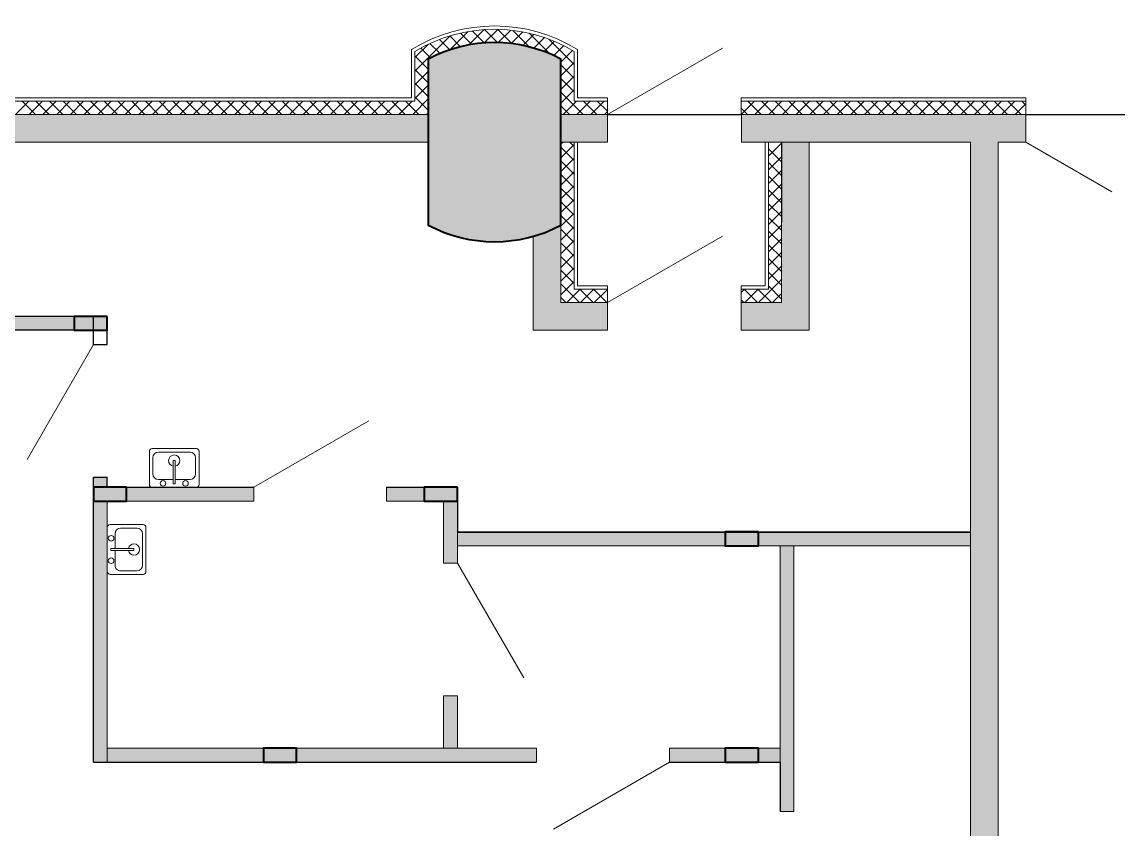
# Model space of a CAD drawing. Header units: millimetres. Extents: x 72919 to 485785, y -53256 to 338519.
# Drawn here: x 232864 to 242771, y 241345 to 248642 of the extents above; entities that cross this region are included whole.
import ezdxf

# ---------------------------------------------------------------- set-up
doc = ezdxf.new("R2010")
doc.units = ezdxf.units.MM
doc.linetypes.add('CONTI', pattern=[0])
for name, color, linetype, lineweight in [('door', 177, 'Continuous', 9), ('equipments', 137, 'CONTI', 20), ('wall', 5, 'Continuous', 40)]:
    doc.layers.add(name, color=color, linetype=linetype, lineweight=lineweight)

# ---------------------------------------------------------------- blocks, each defined once
blk = doc.blocks.new('Пилон 1')
at = {"layer": 'wall', "lineweight": 9, "ltscale": 400, "true_color": 0x000000}
h = blk.add_hatch(color=18, dxfattribs=at)
h.dxf.hatch_style = 1
edge = h.paths.add_edge_path()
edge.add_line((600, -750), (600, 750))
edge.add_arc((0, -375), 1275, 61.92751, 118.07249)
edge.add_line((-600, 750), (-600, -750))
edge.add_arc((0, 375), 1275, 241.92751, 298.07249)
at = {"layer": 'wall', "color": 0, "ltscale": 400}
blk.add_lwpolyline([(600, -750), (600, 750, 0.25), (-600, 750), (-600, -750, 0.25), (600, -750)], format="xyb", dxfattribs=at)
blk = doc.blocks.new('Раковина-Одиночная-2D - 660 x 560 мм-185091-Уровень 1')
at = {"layer": 'equipments'}
for p, q in [((106.7, 464.6), (106.7, 165.4)), ((106.7, 464.6), (106.7, 165.4)), ((531.3, 490), (132.1, 490)), ((531.3, 490), (132.1, 490)), ((138.4, 407.5), (138.4, 260.7)), ((474.1, 458.3), (189.2, 458.3)), ((524.9, 260.7), (524.9, 407.5)), ((556.7, 165.4), (556.7, 464.6)), ((556.7, 165.4), (556.7, 464.6)), ((341.2, 381.3), (322.2, 381.3)), ((322.2, 381.3), (322.2, 171.8)), ((341.2, 171.8), (341.2, 381.3)), ((189.2, 209.9), (322.2, 209.9)), ((341.2, 209.9), (474.1, 209.9)), ((132.1, 140), (531.3, 140)), ((132.1, 140), (531.3, 140)), ((322.2, 171.8), (341.2, 171.8))]:
    blk.add_line(p, q, dxfattribs=at)
for centre, radius, start, end in [((132.1, 464.6), 25.4, 90, 180), ((132.1, 464.6), 25.4, 90, 180), ((189.2, 407.5), 50.8, 90, 180), ((331.7, 381.3), 50.8, 360, 180), ((474.1, 407.5), 50.8, 360, 90), ((531.3, 464.6), 25.4, 0, 90), ((531.3, 464.6), 25.4, 360, 90), ((331.7, 381.3), 50.8, 180, 259.19308), ((331.7, 381.3), 50.8, 280.80692, 0), ((189.2, 260.7), 50.8, 180, 270), ((230.1, 175), 25.4, 360, 180), ((433.3, 175), 25.4, 360, 180), ((474.1, 260.7), 50.8, 270, 0), ((132.1, 165.4), 25.4, 180, 270), ((132.1, 165.4), 25.4, 180, 270), ((230.1, 175), 25.4, 180, 0), ((433.3, 175), 25.4, 180, 360), ((531.3, 165.4), 25.4, 270, 360), ((531.3, 165.4), 25.4, 270, 0)]:
    blk.add_arc(centre, radius, start, end, dxfattribs=at)
blk = doc.blocks.new('сердечник для 125')
at = {"lineweight": 40, "ltscale": 200, "true_color": 0x000000}
h = blk.add_hatch(color=18, dxfattribs=at)
h.dxf.hatch_style = 1
h.paths.add_polyline_path([(-779283.3, 728682.7), (-779583.3, 728682.7), (-779583.3, 728557.7), (-779283.3, 728557.7)])
at = {"color": 18, "lineweight": 40, "true_color": 0x000000}
blk.add_lwpolyline([(-779283.3, 728682.7), (-779583.3, 728682.7), (-779583.3, 728557.7), (-779283.3, 728557.7)], close=True, dxfattribs=at)
at = {"ltscale": 0.740741}
for points in [[(-779408.4, 728682.4), (-779408.4, 728682.9)], [(-779283.3, 728557.9), (-779283.4, 728557.9)]]:
    blk.add_lwpolyline(points, dxfattribs=at)

msp = doc.modelspace()

# ---------------------------------------------------------------- hatches: boundary and pattern name
at = {"ltscale": 500, "true_color": 0x000000}
h = msp.add_hatch(color=18, dxfattribs=at)
h.dxf.hatch_style = 1
h.paths.add_polyline_path([(231624.80967, 247805.09468), (231624.80967, 247555.09468), (236535.43379, 247555.09468), (236535.43379, 247805.09468)])
h.paths.add_polyline_path([(239365.88352, 247804.99944), (239365.88352, 247554.99944), (239730.19843, 247555.09468), (239730.19843, 246105.09468), (239364.88352, 246105.09468), (239364.88352, 245855.09468), (239980.19843, 245855.09468), (239980.19843, 247554.99944), (241935.43439, 247554.99944), (241935.43439, 247804.99944)])
h = msp.add_hatch(color=18, dxfattribs=at)
h.dxf.hatch_style = 1
h.paths.add_polyline_path([(238154.88352, 246105.09468), (237735.43379, 246105.09468), (237735.43379, 246804.99944, -0.0530189555), (237485.43379, 246703.97946), (237485.43379, 245855.09468), (238154.88352, 245855.09468)])
h.paths.add_polyline_path([(238155.88352, 247805.09468), (237735.43379, 247805.09468), (237735.43379, 247555.09468), (237897.30297, 247555.09468), (238155.88352, 247555.09468)])
h = msp.add_hatch(color=18, dxfattribs=at)
h.dxf.hatch_style = 1
h.paths.add_polyline_path([(241685.43439, 247554.99944), (241435.43439, 247554.99944), (241435.43437, 240051.76693), (241685.43456, 240058.23218)])
h = msp.add_hatch(color=18, dxfattribs=at)
h.dxf.hatch_style = 1
h.paths.add_polyline_path([(232060.02682, 245854.99943), (233335.04183, 245855.03361), (233335.82337, 245980.03361), (232060.84075, 245979.99943)])
h = msp.add_hatch(color=18, dxfattribs=at)
h.dxf.hatch_style = 1
h.paths.add_polyline_path([(233504.69714, 241949.99943), (233629.71347, 241949.99945), (233630.49501, 244524.99945), (233505.51108, 244524.99943)])
h = msp.add_hatch(color=18, dxfattribs=at)
h.dxf.hatch_style = 1
h.paths.add_polyline_path([(233810.02682, 244309.99943), (234960.04301, 244310.03361), (234960.82456, 244435.03361), (233810.84075, 244434.99943)])
h = msp.add_hatch(color=18, dxfattribs=at)
h.dxf.hatch_style = 1
h.paths.add_polyline_path([(236160.02682, 244309.99943), (236499.95139, 244310.04895), (236500.73293, 244435.04895), (236160.84075, 244434.99943)])
h = msp.add_hatch(color=18, dxfattribs=at)
h.dxf.hatch_style = 1
h.paths.add_polyline_path([(236669.60375, 243749.99943), (236794.62007, 243749.99945), (236795.37624, 244310.06779), (236670.39231, 244310.06777)])
h = msp.add_hatch(color=18, dxfattribs=at)
h.dxf.hatch_style = 1
h.paths.add_polyline_path([(236799.6181, 243909.99943), (241435.04362, 243910.04895), (241435.82516, 244035.04895), (236800.43203, 244034.99943)])
h = msp.add_hatch(color=18, dxfattribs=at)
h.dxf.hatch_style = 1
h.paths.add_polyline_path([(239709.60375, 241504.99943), (239834.62007, 241504.99945), (239835.37624, 243904.99945), (239710.39231, 243904.99943)])
h = msp.add_hatch(color=18, dxfattribs=at)
h.dxf.hatch_style = 1
h.paths.add_polyline_path([(236669.60375, 242074.99943), (236794.62007, 242074.99945), (236795.37624, 242549.99945), (236670.39231, 242549.99943)])
h = msp.add_hatch(color=18, dxfattribs=at)
h.dxf.hatch_style = 1
h.paths.add_polyline_path([(233510.03951, 241949.99944), (237515.0557, 241949.99944), (237515.81187, 242074.99944), (233510.82807, 242074.99944)])
h = msp.add_hatch(color=18, dxfattribs=at)
h.dxf.hatch_style = 1
h.paths.add_polyline_path([(238714.6181, 241954.99943), (239840.04301, 241955.04895), (239840.82456, 242080.04895), (238715.43203, 242079.99943)])

# ---------------------------------------------------------------- linework, layer by layer
at = {"color": 18, "ltscale": 500, "true_color": 0x000000}
for p, q in [((233635.43379, 245979.99944), (232060.43379, 245979.99944)), ((233510.43379, 245724.99944), (233510.43379, 245979.99944)), ((233635.43379, 245724.99944), (233635.43379, 245979.99944)), ((233510.43379, 245854.99944), (232060.43379, 245854.99944)), ((233510.43379, 245724.99944), (233635.43379, 245724.99944)), ((233510.43379, 241949.99944), (233510.43379, 244524.99944)), ((233510.43379, 244524.99944), (233635.43379, 244524.99944)), ((233635.43379, 244434.99944), (233635.43379, 244524.99944)), ((233635.43379, 244434.99944), (234960.43379, 244434.99944)), ((236160.43379, 244434.99944), (236800.43379, 244434.99944)), ((236800.43379, 244434.99944), (236800.43379, 244029.99944)), ((236800.43379, 244029.99944), (241435.43439, 244029.99944)), ((233510.43379, 241949.99944), (237515.43379, 241949.99944)), ((238715.43379, 241949.99944), (239715.43379, 241949.99944)), ((239715.43379, 241949.99944), (239715.43379, 241504.99944))]:
    msp.add_line(p, q, dxfattribs=at)
for points in [[(238155.88352, 247805.09468), (239364.88352, 247804.99944)], [(241935.43439, 247804.99944), (243735.43439, 247804.99944)]]:
    msp.add_lwpolyline(points, dxfattribs=at)
at = {"layer": 'door', "linetype": 'ByBlock', "ltscale": 100}
for p, q in [((238155.88352, 247805.09468), (239194.11401, 248405.09468)), ((241935.43337, 247555.31633), (242714.85623, 247105.31633)), ((238154.88352, 246105.09468), (239194.11401, 246705.09468)), ((233510.43379, 245724.99944), (232910.43379, 244685.76896)), ((234960.43379, 244434.99944), (235999.66427, 245034.99944)), ((236800.34334, 243749.99433), (237399.34334, 242710.76384))]:
    msp.add_line(p, q, dxfattribs=at)
at = {"layer": 'door', "ltscale": 100}
msp.add_line((237667.54305, 241344.99944), (238715.43379, 241949.99944), dxfattribs=at)
at = {"layer": 'wall', "color": 18, "lineweight": 18, "ltscale": 0.007407, "true_color": 0x000000, "extrusion": (-0.707107, -0.707107, 0)}
msp.add_line((237935.73769, 247805.09468), (237735.43379, 248005.39858), dxfattribs=at)
at = {"layer": 'wall', "color": 18, "lineweight": 18, "ltscale": 0.007407, "true_color": 0x000000}
for p, q in [((237811.99401, 247805.09468), (237735.43379, 247881.6549)), ((236535.43379, 247805.09468), (231620.43379, 247805.09468)), ((238155.88352, 247805.09468), (237735.43379, 247805.09468)), ((239730.19843, 246105.09468), (239730.19843, 247555.09468)), ((241435.43439, 247554.99944), (241435.43439, 240055.09468)), ((241685.43439, 247554.99944), (241685.43439, 240054.99956)), ((234960.43379, 244309.99944), (234960.43379, 244434.99944)), ((236160.43379, 244309.99944), (236160.43379, 244434.99944)), ((233635.43379, 241949.99944), (233635.43379, 244309.99944)), ((233635.43379, 244309.99944), (234960.43379, 244309.99944)), ((236160.43379, 244309.99944), (236675.43379, 244309.99944)), ((236675.43379, 244309.99944), (236675.43379, 243749.99944)), ((236800.34334, 244030.45654), (241435.43439, 244030.45654)), ((236800.43379, 243904.99944), (241435.43439, 243904.99944)), ((239715.43379, 243904.99944), (239715.43379, 241949.99944)), ((239840.43379, 243904.99944), (239840.43379, 241504.99944)), ((236800.43379, 243749.99944), (236675.43379, 243749.99944)), ((236675.43379, 242549.99944), (236675.43379, 242074.99944)), ((236675.43379, 242549.99944), (236800.43379, 242549.99944)), ((236800.43379, 242549.99944), (236800.43379, 242074.99944)), ((233635.43379, 242074.99944), (237515.43379, 242074.99944)), ((237515.43379, 241949.99944), (237515.43379, 242074.99944)), ((238715.43379, 242074.99944), (239715.43379, 242074.99944)), ((238715.43379, 241949.99944), (238715.43379, 242074.99944))]:
    msp.add_line(p, q, dxfattribs=at)
at = {"layer": 'wall', "color": 18, "lineweight": 18, "ltscale": 0.007407, "true_color": 0x000000, "extrusion": (1, 0, 0)}
msp.add_line((238155.88352, 247955.09468), (238155.88352, 247805.09468), dxfattribs=at)
at = {"layer": 'wall', "color": 18, "lineweight": 18, "ltscale": 0.007407, "true_color": 0x000000, "extrusion": (0.707107, 0.707107, 0)}
for p, q in [((237903.32608, 246105.09468), (237735.43379, 246272.98697)), ((237779.58239, 246105.09468), (237735.43379, 246149.24328))]:
    msp.add_line(p, q, dxfattribs=at)
at = {"layer": 'wall', "color": 18, "lineweight": 18, "ltscale": 0.007407, "true_color": 0x000000, "extrusion": (0.707107, -0.707107, 0)}
for points, elevation in [([(343033.37412, 0), (343266.492, 0)], -8242.75019), ([(343182.1098, 0), (343378.10213, 0)], -8155.25019), ([(343463.3553, 0), (343612.36042, 0)], -7892.75019), ([(343579.50424, 0), (343714.76191, 0)], -7717.75019), ([(343623.41208, 0), (343754.07895, 0)], -7630.25019), ([(343659.33713, 0), (343786.46256, 0)], -7542.75019), ([(343663.9249, 0), (343812.41188, 0)], -7455.25019), ([(343576.4249, 0), (343746.13053, 0)], -7367.75019), ([(342584.663, 0), (342754.36863, 0)], -8242.75019), ([(343488.9249, 0), (343658.63053, 0)], -7280.25019), ([(343401.4249, 0), (343571.13053, 0)], -7192.75019), ([(339931.57553, 0), (340101.28115, 0)], -10517.75019), ([(340019.07553, 0), (340188.78115, 0)], -10430.25019), ([(340106.57553, 0), (340276.28115, 0)], -10342.75019), ([(340369.07553, 0), (340538.78115, 0)], -10080.25019), ([(340456.57553, 0), (340626.28115, 0)], -9992.75019), ([(340544.07553, 0), (340713.78115, 0)], -9905.25019), ([(340894.07553, 0), (341063.78115, 0)], -9555.25019), ([(340981.57553, 0), (341151.28115, 0)], -9467.75019), ([(341069.07553, 0), (341238.78115, 0)], -9380.25019), ([(341331.57553, 0), (341501.28115, 0)], -9117.75019), ([(341419.07553, 0), (341588.78115, 0)], -9030.25019), ([(341594.07553, 0), (341763.78115, 0)], -8855.25019), ([(341769.07553, 0), (341938.78115, 0)], -8680.25019), ([(341856.57553, 0), (342026.28115, 0)], -8592.75019), ([(341944.07553, 0), (342113.78115, 0)], -8505.25019), ([(342206.57553, 0), (342376.28115, 0)], -8242.75019), ([(342294.07553, 0), (342463.78115, 0)], -8155.25019), ([(342381.57553, 0), (342579.36863, 0)], -8067.75019), ([(346059.06929, 0), (346228.77492, 0)], -4390.12174), ([(342469.07553, 0), (342491.86863, 0)], -7980.25019), ([(343138.9249, 0), (343165.38746, 0)], -6930.25019), ([(344389.31922, 0), (344559.06935, 0)], -5528.83598), ([(344301.77334, 0), (344471.52347, 0)], -5441.33598), ([(344214.22746, 0), (344383.97758, 0)], -5353.83598), ([(344126.68157, 0), (344296.4317, 0)], -5266.33598), ([(342701.4249, 0), (342871.13053, 0)], -6492.75019), ([(344039.13569, 0), (344208.88582, 0)], -5178.83598), ([(343951.58981, 0), (344121.33994, 0)], -5091.33598), ([(342526.4249, 0), (342696.13053, 0)], -6317.75019), ([(343864.04392, 0), (344033.79405, 0)], -5003.83598), ([(343776.49804, 0), (343946.24817, 0)], -4916.33598), ([(343688.95216, 0), (343858.70229, 0)], -4828.83598), ([(343601.40627, 0), (343771.1564, 0)], -4741.33598), ([(343389.91247, 0), (343683.61052, 0)], -4655.25019), ([(342164.91247, 0), (342334.6181, 0)], -5880.25019), ([(342252.41247, 0), (342422.1181, 0)], -5792.75019), ([(342339.91247, 0), (342507.11641, 0)], -5705.25019), ([(343302.41247, 0), (343472.1181, 0)], -4742.75019)]:
    msp.add_lwpolyline(points, dxfattribs=dict(at, elevation=elevation))
at = {"layer": 'wall', "color": 18, "lineweight": 18, "ltscale": 0.007407, "true_color": 0x000000, "extrusion": (-0.707107, -0.707107, 0)}
for points, elevation in [([(-8067.9234, 0), (-8221.63676, 0)], -343295.63647), ([(-7883.44133, 0), (-8067.02004, 0)], -343470.63647), ([(-8242.8691, 0), (-8375.6312, 0)], -343033.13647), ([(-8194.72527, 0), (-8332.6944, 0)], -343120.63647), ([(-7578.34341, 0), (-7842.00619, 0)], -343645.63647), ([(-8282.59045, 0), (-8411.32933, 0)], -342945.63647), ([(-7354.75612, 0), (-7460.25603, 0)], -343733.13647), ([(-8171.51803, 0), (-8341.22365, 0)], -342683.13647), ([(-8084.01803, 0), (-8253.72365, 0)], -342595.63647), ([(-8466.18925, 0), (-8635.89488, 0)], -341983.13647), ([(-5928.55457, 0), (-6007.57183, 0)], -344520.63647), ([(-5578.55457, 0), (-5748.2602, 0)], -344870.63647), ([(-5316.05457, 0), (-5485.7602, 0)], -345133.13647), ([(-5141.05457, 0), (-5310.7602, 0)], -345308.13647), ([(-4616.05457, 0), (-4785.7602, 0)], -345833.13647), ([(-4438.42612, 0), (-4608.13175, 0)], -346010.76491), ([(-4178.55457, 0), (-4348.2602, 0)], -346270.63647), ([(-6654.75612, 0), (-6824.46175, 0)], -343033.13647), ([(-6567.25612, 0), (-6736.96175, 0)], -342945.63647), ([(-6392.25612, 0), (-6561.96175, 0)], -342770.63647), ([(-5954.75612, 0), (-6124.46175, 0)], -342333.13647), ([(-4529.84116, 0), (-4699.50232, 0)], -343559.55068)]:
    msp.add_lwpolyline(points, dxfattribs=dict(at, elevation=elevation))
at = {"layer": 'wall', "color": 18, "lineweight": 18, "ltscale": 0.007407, "true_color": 0x000000}
for points in [[(237042.05355, 248451.57529), (237165.16093, 248574.68267)], [(237168.78512, 248454.56317), (237281.54817, 248567.32622)], [(236415.43379, 248196.18658), (236735.76957, 248516.52236)], [(236931.08436, 248438.51695), (236828.73433, 248540.86698)], [(237390.86121, 248429.15189), (237490.70985, 248529.00053)], [(237780.83409, 248331.22934), (237626.26578, 248485.79765)], [(236415.43379, 248319.93027), (236534.37084, 248438.86732)], [(236415.43379, 247925.09468), (236415.43379, 248374.32911)], [(236557.92007, 248316.70649), (236469.07157, 248405.55499)], [(237885.43379, 247955.09468), (237885.43379, 248391.66153)], [(236535.43379, 248215.44909), (236415.43379, 248335.44909)], [(237855.43379, 248132.88596), (237735.43379, 248252.88596)], [(236415.43379, 247948.69921), (236535.43379, 248068.69921)], [(237855.43379, 248009.14227), (237735.43379, 248129.14227)], [(236535.43379, 247844.21803), (236415.43379, 247964.21803)], [(236385.43379, 247955.09468), (231620.43379, 247955.09468)], [(232807.00603, 247805.09468), (232927.00603, 247925.09468)], [(232985.99022, 247805.09468), (232865.99022, 247925.09468)], [(233109.73391, 247805.09468), (232989.73391, 247925.09468)], [(233233.4776, 247805.09468), (233113.4776, 247925.09468)], [(233357.22128, 247805.09468), (233237.22128, 247925.09468)], [(233301.98077, 247805.09468), (233421.98077, 247925.09468)], [(233480.96497, 247805.09468), (233360.96497, 247925.09468)], [(233425.72446, 247805.09468), (233545.72446, 247925.09468)], [(233604.70866, 247805.09468), (233484.70866, 247925.09468)], [(233728.45235, 247805.09468), (233608.45235, 247925.09468)], [(233852.19603, 247805.09468), (233732.19603, 247925.09468)], [(233975.93972, 247805.09468), (233855.93972, 247925.09468)], [(233920.69921, 247805.09468), (234040.69921, 247925.09468)], [(234099.68341, 247805.09468), (233979.68341, 247925.09468)], [(234044.44289, 247805.09468), (234164.44289, 247925.09468)], [(234223.42709, 247805.09468), (234103.42709, 247925.09468)], [(234168.18658, 247805.09468), (234288.18658, 247925.09468)], [(234347.17078, 247805.09468), (234227.17078, 247925.09468)], [(234470.91447, 247805.09468), (234350.91447, 247925.09468)], [(234594.65815, 247805.09468), (234474.65815, 247925.09468)], [(234718.40184, 247805.09468), (234598.40184, 247925.09468)], [(234663.16133, 247805.09468), (234783.16133, 247925.09468)], [(234842.14553, 247805.09468), (234722.14553, 247925.09468)], [(234786.90501, 247805.09468), (234906.90501, 247925.09468)], [(234965.88921, 247805.09468), (234845.88921, 247925.09468)], [(235089.6329, 247805.09468), (234969.6329, 247925.09468)], [(235213.37659, 247805.09468), (235093.37659, 247925.09468)], [(235158.13607, 247805.09468), (235278.13607, 247925.09468)], [(235337.12027, 247805.09468), (235217.12027, 247925.09468)], [(235460.86396, 247805.09468), (235340.86396, 247925.09468)], [(235405.62345, 247805.09468), (235525.62345, 247925.09468)], [(235584.60765, 247805.09468), (235464.60765, 247925.09468)], [(235708.35133, 247805.09468), (235588.35133, 247925.09468)], [(235955.83871, 247805.09468), (235835.83871, 247925.09468)], [(235900.59819, 247805.09468), (236020.59819, 247925.09468)], [(236079.58239, 247805.09468), (235959.58239, 247925.09468)], [(236024.34188, 247805.09468), (236144.34188, 247925.09468)], [(236203.32608, 247805.09468), (236083.32608, 247925.09468)], [(236327.06977, 247805.09468), (236207.06977, 247925.09468)], [(236450.81345, 247805.09468), (236330.81345, 247925.09468)], [(237756.75349, 247805.09468), (237876.75349, 247925.09468)], [(237855.43379, 247925.09468), (238155.88352, 247925.09468)], [(237880.49718, 247805.09468), (238000.49718, 247925.09468)], [(238155.88352, 247955.09468), (237885.43379, 247955.09468)], [(238059.48138, 247805.09468), (237939.48138, 247925.09468)], [(238004.24087, 247805.09468), (238125.24087, 247925.09468)], [(238155.88352, 247833.43622), (238063.22507, 247925.09468)], [(239364.88352, 247954.99944), (241935.43439, 247954.99944)], [(239364.88352, 247924.99944), (241935.43439, 247924.99944)], [(239365.32619, 247804.99944), (239485.32619, 247924.99944)], [(239544.50085, 247804.99944), (239424.50085, 247924.99944)], [(239489.06988, 247804.99944), (239609.06988, 247924.99944)], [(239668.24454, 247804.99944), (239548.24454, 247924.99944)], [(239612.81356, 247804.99944), (239732.81356, 247924.99944)], [(239791.98823, 247804.99944), (239671.98823, 247924.99944)], [(239736.55725, 247804.99944), (239856.55725, 247924.99944)], [(239860.30094, 247804.99944), (239980.30094, 247924.99944)], [(240039.4756, 247804.99944), (239919.4756, 247924.99944)], [(239984.04462, 247804.99944), (240104.04462, 247924.99944)], [(240163.21929, 247804.99944), (240043.21929, 247924.99944)], [(240107.78831, 247804.99944), (240227.78831, 247924.99944)], [(240231.532, 247804.99944), (240351.532, 247924.99944)], [(240410.70666, 247804.99944), (240290.70666, 247924.99944)], [(240355.27568, 247804.99944), (240475.27568, 247924.99944)], [(240479.01937, 247804.99944), (240599.01937, 247924.99944)], [(240658.19403, 247804.99944), (240538.19403, 247924.99944)], [(240602.76306, 247804.99944), (240722.76306, 247924.99944)], [(240781.93772, 247804.99944), (240661.93772, 247924.99944)], [(240726.50674, 247804.99944), (240846.50674, 247924.99944)], [(240905.68141, 247804.99944), (240785.68141, 247924.99944)], [(240850.25043, 247804.99944), (240970.25043, 247924.99944)], [(241029.42509, 247804.99944), (240909.42509, 247924.99944)], [(240973.99412, 247804.99944), (241093.99412, 247924.99944)], [(241153.16878, 247804.99944), (241033.16878, 247924.99944)], [(241097.7378, 247804.99944), (241217.7378, 247924.99944)], [(241221.48149, 247804.99944), (241341.48149, 247924.99944)], [(241404.37334, 247804.99944), (241284.37334, 247924.99944)], [(241348.94236, 247804.99944), (241468.94236, 247924.99944)], [(241472.68605, 247804.99944), (241592.68605, 247924.99944)], [(241651.86071, 247804.99944), (241531.86071, 247924.99944)], [(241771.88721, 247804.99944), (241651.88721, 247924.99944)], [(241716.45624, 247804.99944), (241836.45624, 247924.99944)], [(241840.19992, 247804.99944), (241935.43439, 247900.23391)], [(241935.43439, 247888.93964), (241899.37459, 247924.99944)], [(241935.43439, 247804.99944), (241935.43439, 247954.99944)], [(236535.43379, 247555.09468), (231620.43379, 247555.09468), (231620.43379, 247805.09468)], [(238155.88352, 247805.09468), (237735.43379, 247805.09468)], [(237880.16274, 247555.09468), (238155.88352, 247555.09468), (238155.88352, 247805.09468)], [(238128.98455, 247805.09468), (238155.88352, 247831.99365)], [(241935.43439, 247804.99944), (239364.88352, 247804.99944)], [(241685.43439, 247554.99944), (241935.43439, 247554.99944), (241935.43439, 247804.99944), (239365.88352, 247804.99944), (239365.88352, 247554.99944), (241435.43439, 247554.99944)], [(237897.30297, 247555.09468), (237735.43379, 247555.09468), (238155.88352, 247555.09468)], [(237735.43379, 246105.09468), (237735.43379, 247554.99944)], [(237735.43379, 247412.54391), (237855.43379, 247532.54391)], [(237855.43379, 247390.42384), (237735.43379, 247510.42384)], [(237855.43379, 247514.16752), (237814.60187, 247554.99944)], [(237885.43379, 246255.09468), (237885.43379, 247554.99944)], [(239980.19843, 247555.09468), (239980.19843, 245855.09468), (239364.88352, 245855.09468), (239364.88352, 246105.09468), (239730.19843, 246105.09468)], [(239610.22988, 246225.09468), (239610.57848, 247555.0308)], [(237735.43379, 247288.80022), (237855.43379, 247408.80022)], [(237735.43379, 247165.05653), (237855.43379, 247285.05653)], [(237735.43379, 247041.31285), (237855.43379, 247161.31285)], [(239730.40119, 246878.63698), (239610.43263, 246998.60554)], [(237735.43379, 246793.82547), (237855.43379, 246913.82547)], [(237855.43379, 246771.7054), (237735.43379, 246891.7054)], [(237735.43379, 246804.99944), (237735.43379, 246105.09468), (238154.88352, 246105.09468)], [(237485.43379, 246707.50141), (237485.43379, 245855.09468), (238154.88352, 245855.09468), (238154.88352, 246105.09468)], [(237855.43379, 246647.96172), (237735.43379, 246767.96172)], [(237735.43379, 246546.3381), (237855.43379, 246666.3381)], [(237855.43379, 246524.21803), (237735.43379, 246644.21803)], [(237735.43379, 246422.59441), (237855.43379, 246542.59441)], [(237855.43379, 246400.47434), (237735.43379, 246520.47434)], [(239730.27148, 246383.79195), (239610.30292, 246503.7605)], [(237735.43379, 246298.85073), (237855.43379, 246418.85073)], [(237735.43379, 246175.10704), (237855.43379, 246295.10704)], [(238154.88352, 246255.09468), (237885.43379, 246255.09468)], [(238150.81345, 246105.09468), (238030.81345, 246225.09468)], [(238154.88352, 246225.09468), (238154.88352, 246105.09468)], [(239364.88352, 246195.88885), (239394.08935, 246225.09468)], [(239511.99401, 246105.09468), (239391.99401, 246225.09468)], [(239637.73769, 246105.09468), (239515.73769, 246225.09468)], [(239647.32041, 246105.09468), (239730.22016, 246187.99443)], [(238154.88352, 246105.09468), (237735.43379, 246105.09468)], [(239388.25032, 246105.09468), (239364.88352, 246128.46147)], [(236800.34039, 243749.99944), (236800.43379, 244029.99944)], [(239840.43379, 241504.99944), (239715.43379, 241504.99944)]]:
    msp.add_lwpolyline(points, dxfattribs=at)
at = {"layer": 'wall', "color": 18, "lineweight": 18, "ltscale": 0.007407, "true_color": 0x000000, "extrusion": (0.707107, 0.707107, 0)}
for points, elevation in [([(7984.89083, 0), (8150.85123, 0)], 343383.13647), ([(7755.03988, 0), (7966.35318, 0)], 343558.13647), ([(5404.38257, 0), (5574.04373, 0)], 344434.55068), ([(5316.92843, 0), (5486.58959, 0)], 344347.05068), ([(5229.47428, 0), (5399.13545, 0)], 344259.55068), ([(6479.75612, 0), (6649.46175, 0)], 342858.13647), ([(5142.02014, 0), (5311.68131, 0)], 344172.05068), ([(4967.11186, 0), (5136.77302, 0)], 343997.05068), ([(4879.65772, 0), (5049.31888, 0)], 343909.55068), ([(4792.20358, 0), (4961.86474, 0)], 343822.05068), ([(4617.2953, 0), (4786.95646, 0)], 343647.05068), ([(5712.02619, 0), (5881.73182, 0)], 342333.13647), ([(5706.27024, 0), (5706.73182, 0)], 342508.13647)]:
    msp.add_lwpolyline(points, dxfattribs=dict(at, elevation=elevation))
at = {"layer": 'wall', "color": 18, "lineweight": 18, "ltscale": 0.007407, "true_color": 0x000000, "extrusion": (1, 0, 0)}
for points, elevation in [([(248391.66153, 0), (247955.09468, 0)], 236385.43379), ([(248374.32911, 0), (247925.09468, 0)], 237855.43379), ([(248304.99944, 0), (247805.09468, 0)], 236535.43379), ([(247805.09468, 0), (248304.99944, 0)], 237735.43379), ([(247804.99944, 0), (247954.99944, 0)], 239364.88352), ([(246225.09468, 0), (246255.09468, 0)], 238154.88352), ([(246105.09468, 0), (246255.09468, 0)], 239364.88352)]:
    msp.add_lwpolyline(points, dxfattribs=dict(at, elevation=elevation))
at = {"layer": 'wall', "color": 18, "lineweight": 18, "ltscale": 0.007407, "true_color": 0x000000, "extrusion": (0.500258, 0.865877, 0), "elevation": 333330.15826}
msp.add_lwpolyline([(-80455.39315, 0), (-80454.90114, 0)], dxfattribs=at)
at = {"layer": 'wall', "color": 18, "lineweight": 18, "ltscale": 0.007407, "true_color": 0x000000, "extrusion": (-0.500258, -0.865877, 0), "elevation": -333330.15824}
msp.add_lwpolyline([(80455.39322, 0), (80454.9012, 0)], dxfattribs=at)
at = {"layer": 'wall', "color": 18, "lineweight": 18, "ltscale": 0.007407, "true_color": 0x000000, "extrusion": (-0.500258, 0.865877, 0), "elevation": 96072.47899}
msp.add_lwpolyline([(-330205.11573, 0), (-330204.62371, 0)], dxfattribs=at)
at = {"layer": 'wall', "color": 18, "lineweight": 18, "ltscale": 0.007407, "true_color": 0x000000, "extrusion": (0, 1, 0)}
for points, elevation in [([(-231620.43379, 0), (-236415.43379, 0)], 247925.09468), ([(-237735.43379, 0), (-237885.43379, 0)], 247554.99944), ([(-239580.23774, 0), (-239364.88352, 0)], 246255.09468), ([(-239364.88352, 0), (-239610.22988, 0)], 246225.09468), ([(-239730.19843, 0), (-239364.88352, 0)], 246105.09468)]:
    msp.add_lwpolyline(points, dxfattribs=dict(at, elevation=elevation))
at = {"layer": 'wall', "color": 18, "lineweight": 18, "ltscale": 0.007407, "true_color": 0x000000, "extrusion": (1, 3.50146e-13, 0), "elevation": 237855.43379}
msp.add_lwpolyline([(247554.99944, 0), (246225.09468, 0)], dxfattribs=at)
at = {"layer": 'wall', "color": 18, "lineweight": 18, "ltscale": 0.007407, "true_color": 0x000000, "extrusion": (1, -0.00026212, 0)}
for points, elevation in [([(247617.82901, 0), (246317.88498, 0)], 239515.68113), ([(247617.82901, 0), (246167.9243, 0)], 239665.68113)]:
    msp.add_lwpolyline(points, dxfattribs=dict(at, elevation=elevation))
at = {"layer": 'wall', "color": 18, "lineweight": 18, "ltscale": 0.007407, "true_color": 0x000000, "extrusion": (2.33258e-12, -1, 0), "elevation": -246225.09468}
msp.add_lwpolyline([(237855.43379, 0), (238154.88352, 0)], dxfattribs=at)
at = {"layer": 'wall', "color": 18, "lineweight": 18, "ltscale": 0.007407, "true_color": 0x000000}
for radius, start, end in [(1425, 58.243136128, 121.756863872), (1275, 61.927513071, 118.072486929)]:
    msp.add_arc((237135.43379, 247179.99944), radius, start, end, dxfattribs=at)
at = {"layer": 'wall', "color": 18, "lineweight": 18, "ltscale": 0.007407, "true_color": 0x000000, "extrusion": (0, 0, -1)}
msp.add_arc((-237135.43379, 247179.99944), 1395, 58.906617642, 121.093382358, dxfattribs=at)

# ---------------------------------------------------------------- block references
at = {"layer": 'equipments'}
msp.add_blockref('Раковина-Одиночная-2D - 660 x 560 мм-185091-Уровень 1', (233909.1121, 244294.99944), dxfattribs=at)
at = {"layer": 'equipments', "rotation": 270.000000000004}
msp.add_blockref('Раковина-Одиночная-2D - 660 x 560 мм-185091-Уровень 1', (233495.43379, 244203.88191), dxfattribs=at)
at = {"layer": 'wall', "color": 18, "lineweight": 18, "ltscale": 0.007407, "true_color": 0x000000}
for name, p in [('Пилон 1', (237135.43379, 247554.99944)), ('сердечник для 125', (1012918.75526, -482702.67672)), ('сердечник для 125', (1013093.75526, -484247.67672)), ('сердечник для 125', (1016083.66481, -484247.67672)), ('сердечник для 125', (1018803.13504, -484652.21963)), ('сердечник для 125', (1014629.59802, -486607.88667)), ('сердечник для 125', (1018803.13504, -486607.67672))]:
    msp.add_blockref(name, p, dxfattribs=at)

doc.saveas('drawing.dxf')
